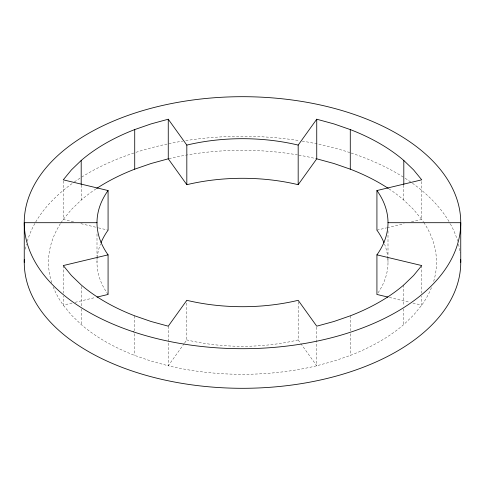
<?xml version="1.0" encoding="UTF-8"?>
<svg xmlns="http://www.w3.org/2000/svg" width="485" height="485" viewBox="0 0 485 485"><rect width="100%" height="100%" fill="white"/><g stroke="black" fill="none" stroke-linecap="round" stroke-linejoin="round"><path stroke-width="0.36" stroke-dasharray="2.42 1.82" d="M184.227 343.519L168.259 365.781L151.047 361.082L134.721 355.426A194 112.005 0 0 1 81.195 324.526L71.41 315.098L63.268 305.162A194 112.005 0 0 1 53.211 286.841M184.664 342.919L186.822 339.912L186.822 300.312M96.042 188.847A194 112.005 0 0 0 81.195 200.075L71.41 209.502L63.268 219.438A194 112.005 0 0 0 60.801 223.045M168.259 326.181L168.259 365.781A194 112.005 0 0 0 316.741 365.781L333.953 361.082L350.279 355.426A194 112.005 0 0 0 403.805 324.526L413.59 315.098L421.732 305.162A194 112.005 0 0 0 431.789 286.841M72.083 303.052L63.268 305.162L63.268 296.196M75.017 302.349L95.587 297.432M376.924 230.151L386.472 227.871M387.206 227.695L404.102 223.652M411.45 221.9L421.732 219.438A194 112.005 0 0 1 423.399 221.839M73.55 221.9L63.268 219.438L63.268 179.838M80.898 223.652L97.794 227.695M98.528 227.871L108.076 230.151M389.413 297.432L409.983 302.349M412.917 303.052L421.732 305.162L421.732 296.196M388.958 188.847A194 112.005 0 0 1 403.805 200.075L413.59 209.502L421.732 219.438L421.732 179.838M298.178 301.803L298.178 339.912L300.336 342.919M300.773 343.519L316.741 365.781L316.741 326.181M421.732 265.562L421.732 293.207M403.805 185.131L403.805 200.075M403.805 284.925L403.805 305.847M403.805 308.836L403.805 324.526M388 230.921L388 256.322M388 257.068L388 262.3M350.279 315.826L350.279 330.77M350.279 333.759L350.279 355.426M134.721 315.826L134.721 330.77M134.721 333.759L134.721 355.426M97 233.909L97 256.322M97 257.068L97 262.3M81.195 185.131L81.195 200.075M81.195 286.423L81.195 305.847M81.195 308.836L81.195 324.526M63.268 265.562L63.268 293.207M25.426 249.229A218.25 126.003 0 0 1 26.523 244.173M27.305 241.294A218.25 126.003 0 0 1 35.35 222.621M35.708 222.003A218.25 126.003 0 0 1 73.793 182.366M74.381 181.948A218.25 126.003 0 0 1 81.098 177.48M81.729 177.086A218.25 126.003 0 0 1 135.285 152.545M136.006 152.314A218.25 126.003 0 0 1 182.815 141.099M185.761 140.626A218.25 126.003 0 0 1 299.239 140.626M302.185 141.099A218.25 126.003 0 0 1 350.431 152.781M351.146 153.017A218.25 126.003 0 0 1 404.526 177.88M405.151 178.28A218.25 126.003 0 0 1 411.207 182.366M412.438 183.233A218.25 126.003 0 0 1 450.001 223.239M450.347 223.858A218.25 126.003 0 0 1 457.695 241.294M458.477 244.173A218.25 126.003 0 0 1 460.138 252.849M423.799 222.439A194 112.005 0 0 1 433.25 282.713M51.749 282.713A194 112.005 0 0 1 60.413 223.652M168.962 158.656A194 112.005 0 0 1 297.36 154.867M298.815 155.115A194 112.005 0 0 1 316.038 158.656M387.854 258.553A145.5 84.002 0 0 1 376.924 294.45M298.178 339.912A145.5 84.002 0 0 1 186.822 339.912M108.076 294.45A145.5 84.002 0 0 1 97.145 258.553M97.206 257.802A145.5 84.002 0 0 1 100.534 243.894M384.466 243.894A145.5 84.002 0 0 1 387.794 257.802"/><path stroke-width="0.73" d="M97.055 297.081L108.076 294.45L108.076 254.849A145.5 84.002 0 0 1 108.076 190.55L63.268 179.838L71.41 169.902L81.195 160.474A194 112.005 0 0 1 134.721 129.574L151.047 123.917L168.259 119.219L168.259 158.819L186.822 184.688A145.5 84.002 0 0 1 298.178 184.688L298.178 145.088L316.741 119.219L333.953 123.917L350.279 129.574A194 112.005 0 0 1 403.805 160.474L413.59 169.902L421.732 179.838L376.924 190.55A145.5 84.002 0 0 1 376.924 254.849L376.924 294.45L387.945 297.081M298.178 184.688L316.741 158.819L316.741 119.219M96.642 188.453A194 112.005 0 0 1 134.721 169.174L151.047 163.518L168.259 158.819M108.076 254.849L63.268 265.562L71.41 275.498L81.195 284.925A194 112.005 0 0 0 134.721 315.826L151.047 321.482L168.259 326.181L186.822 300.312A145.5 84.002 0 0 0 298.178 300.312L316.741 326.181L333.953 321.482L350.279 315.826A194 112.005 0 0 0 403.805 284.925L413.59 275.498L421.732 265.562L376.924 254.849M97 222.7L24.25 222.7L24.25 262.3M388 222.7L460.75 222.7L460.75 262.3M316.741 158.819L333.953 163.518L350.279 169.174A194 112.005 0 0 1 388.358 188.453M168.259 119.219L186.822 145.088L186.822 184.688M403.805 160.474L403.805 184.385M376.924 190.55L376.924 230.151A145.5 84.002 0 0 1 383.926 242.555M350.279 129.574L350.279 169.174M134.721 129.574L134.721 169.174M108.076 190.55L108.076 230.151A145.5 84.002 0 0 0 101.074 242.555M81.195 160.474L81.195 184.385M186.822 145.088A145.5 84.002 0 0 1 298.178 145.088M460.689 259.39A218.25 126.003 0 0 1 242.5 388.303A218.25 126.003 0 0 1 24.311 259.39M133.375 331.825A218.25 126.003 0 0 0 460.75 222.7A218.25 126.003 0 0 0 133.375 113.575A218.25 126.003 0 0 0 133.375 331.825"/></g></svg>
